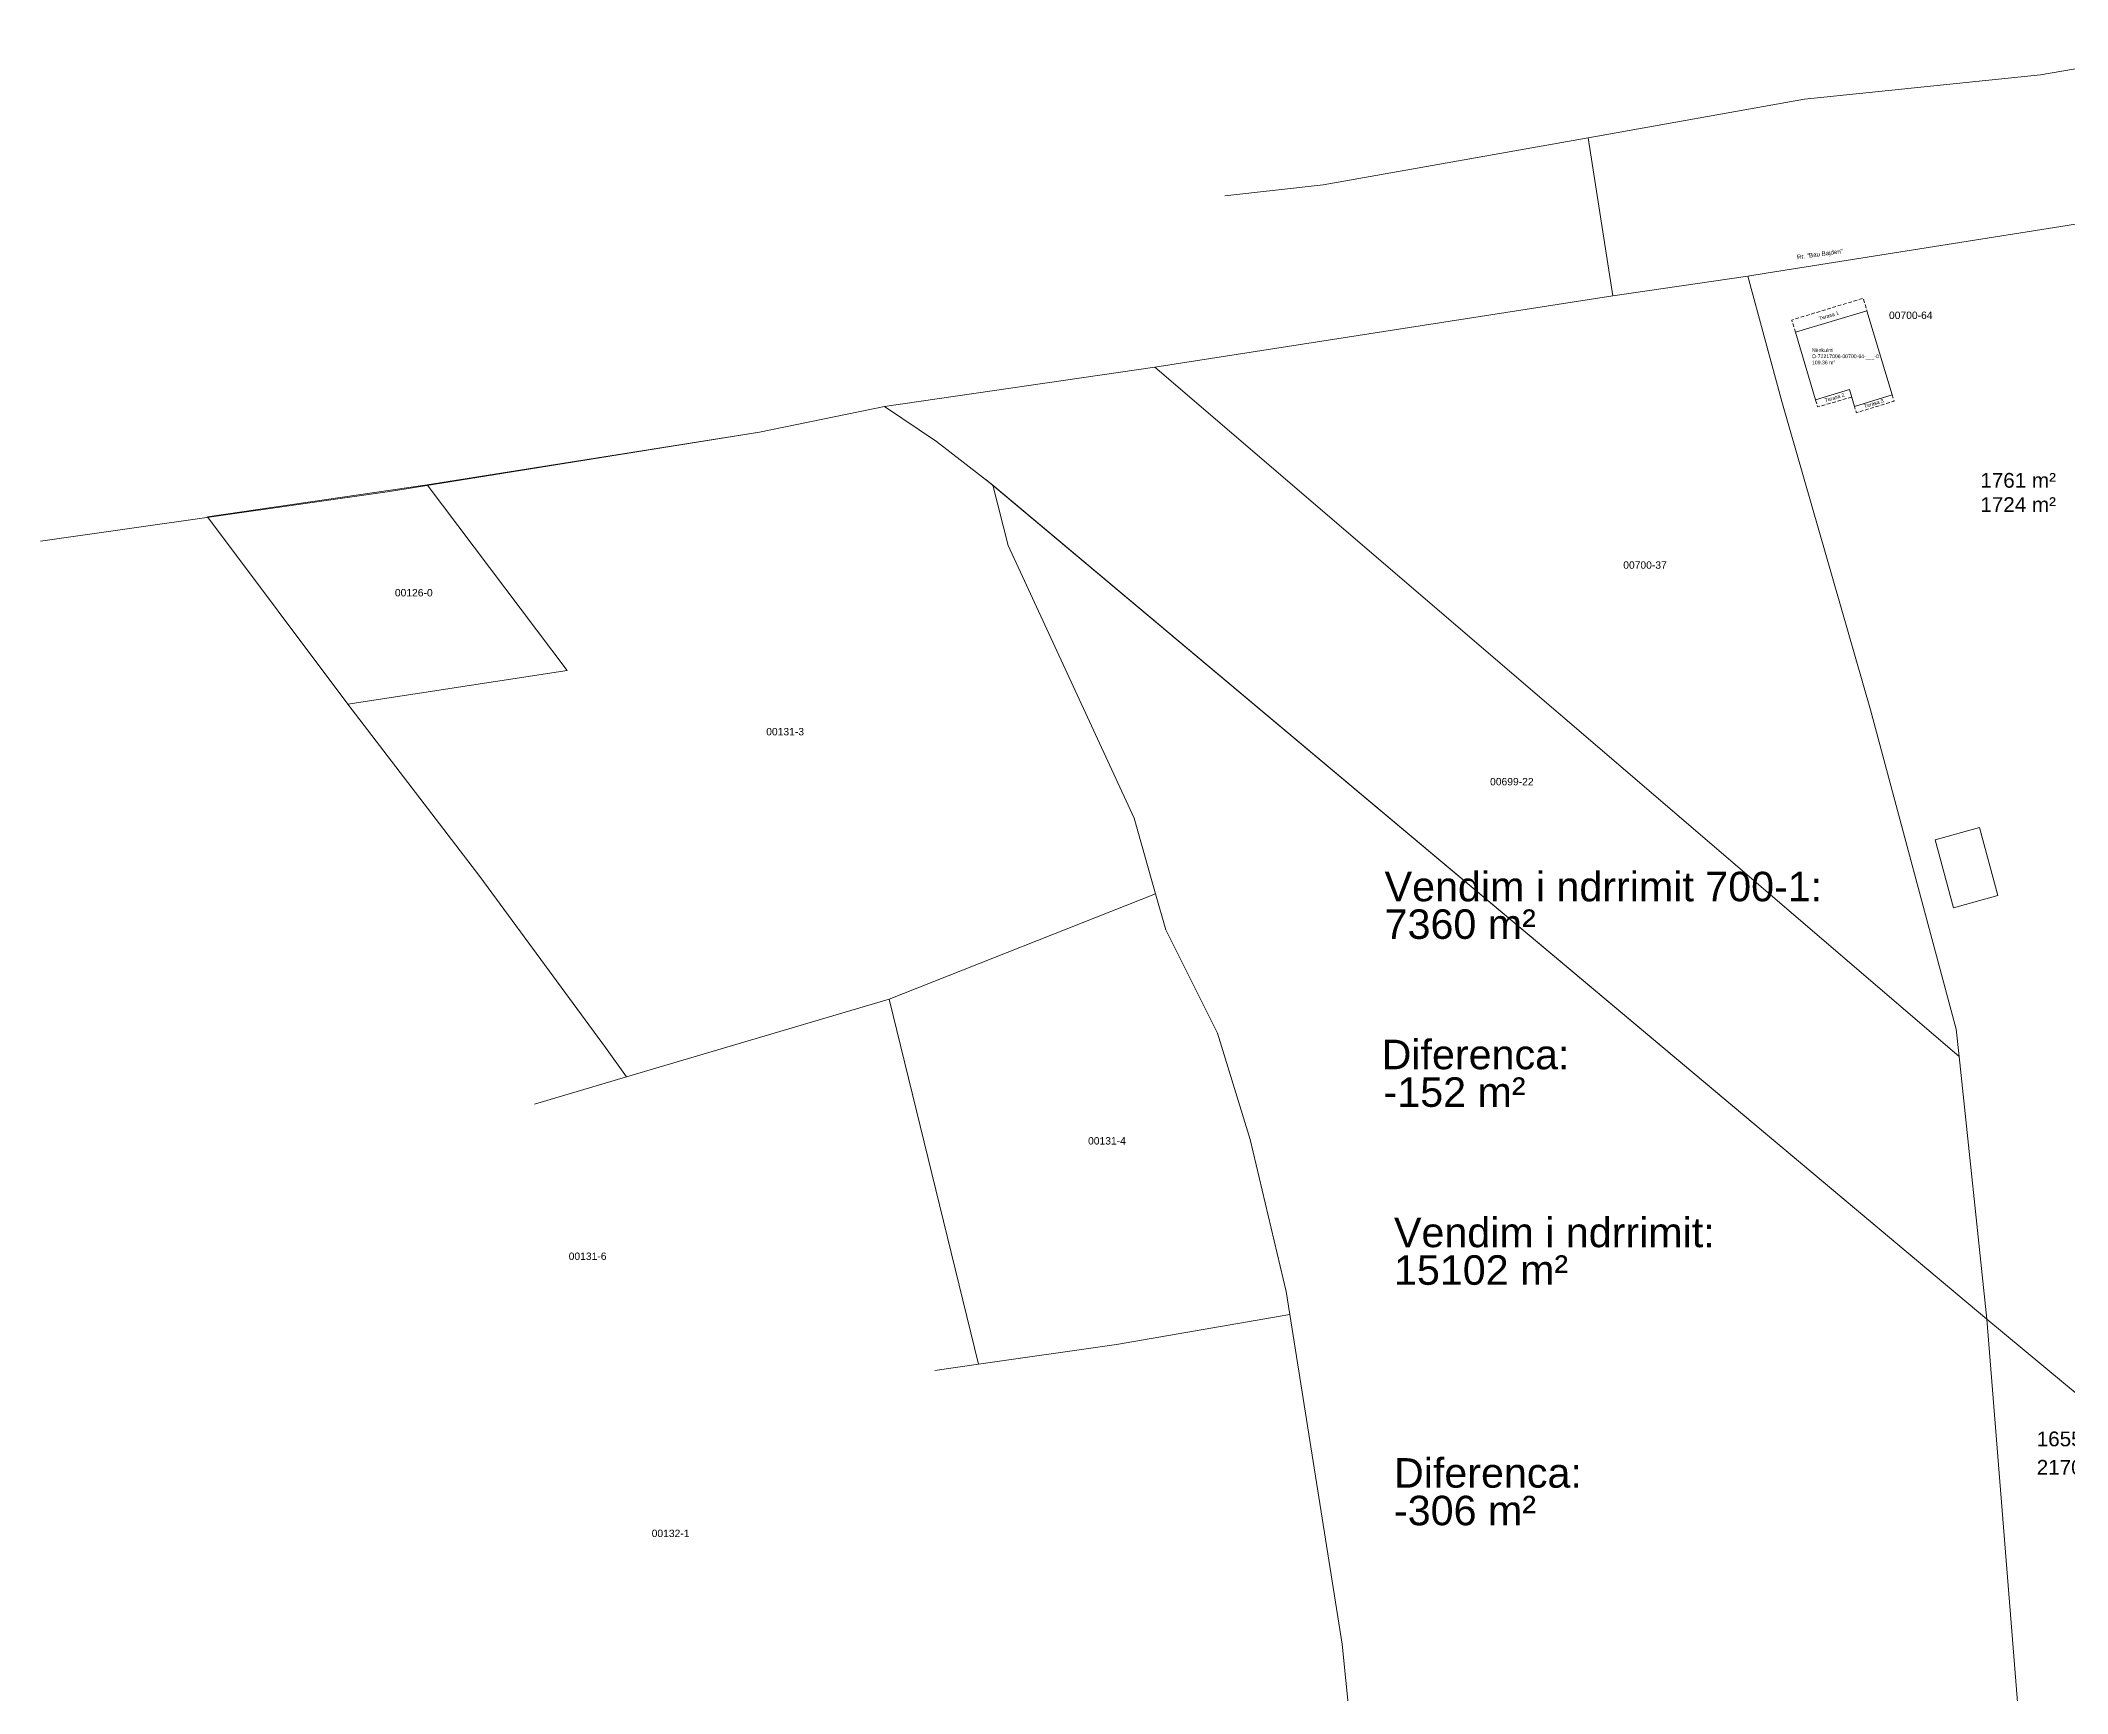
# Model space of a CAD drawing. Header units: metres. Extents: x 7516441 to 7517435, y 4691974 to 4693345.
# Drawn here: x 7516440.8 to 7516715.5, y 4692236.5 to 4692460.5 of the extents above; entities that cross this region are included whole.
import ezdxf

# ---------------------------------------------------------------- set-up
doc = ezdxf.new("R2010")
doc.units = ezdxf.units.M
doc.linetypes.add('DASHED', pattern=[0.75, 0.5, -0.25])
doc.layers.get('0').update_dxf_attribs({"lineweight": 0})
for name, color, linetype, lineweight in [('kati 2 terasa pikat', 40, 'Continuous', 0), ('kati 2-nenkulm', 42, 'Continuous', 0), ('Nr Parceles Baze', 7, 'Continuous', 0), ('Nr-Kojshi', 251, 'Continuous', 0), ('objket', 30, 'Continuous', 0), ('Parc-Kojshi', 251, 'Continuous', 0), ('Parcela Baze', 7, 'Continuous', 0), ('propozim', 6, 'Continuous', 0)]:
    doc.layers.add(name, color=color, linetype=linetype, lineweight=lineweight)
doc.styles.get("Standard").update_dxf_attribs({"font": 'arial.ttf'})

msp = doc.modelspace()

# ---------------------------------------------------------------- linework, layer by layer
at = {"layer": 'kati 2 terasa pikat', "linetype": 'DASHED', "elevation": 632.392, "flags": 128}
for points in [[(7516678.654, 4692420.939), (7516678.159, 4692422.602), (7516687.841, 4692425.556), (7516688.349, 4692423.862)], [(7516686.275, 4692412.158), (7516681.661, 4692410.834), (7516681.378, 4692411.784)], [(7516691.765, 4692412.473), (7516692.021, 4692411.621), (7516686.911, 4692410.036), (7516686.651, 4692410.902)]]:
    msp.add_lwpolyline(points, dxfattribs=at)
at = {"layer": 'kati 2-nenkulm', "color": 0, "elevation": 632.392, "flags": 128}
msp.add_lwpolyline([(7516691.765, 4692412.473), (7516686.651, 4692410.902), (7516685.967, 4692413.185), (7516681.378, 4692411.784), (7516678.654, 4692420.939), (7516688.349, 4692423.862)], close=True, dxfattribs=at)
msp.add_lwpolyline([(7516685.967, 4692413.185), (7516686.651, 4692410.902)], dxfattribs=at)
at = {"layer": 'objket', "flags": 128}
for points, elevation in [([(7516703.588, 4692353.822), (7516697.578, 4692352.162)], 628.481), ([(7516700.1, 4692342.951), (7516697.578, 4692352.162)], 625.5), ([(7516706.11, 4692344.611), (7516703.588, 4692353.822)], 628.481), ([(7516706.11, 4692344.611), (7516700.1, 4692342.951)], 628.481)]:
    msp.add_lwpolyline(points, dxfattribs=dict(at, elevation=elevation))
at = {"layer": 'Parc-Kojshi'}
for points in [[(7516711.883, 4692455.844), (7516739.003, 4692460.472)], [(7516679.868, 4692452.538), (7516711.883, 4692455.844)], [(7516650.56, 4692447.31), (7516679.868, 4692452.538)], [(7516614.648, 4692440.899), (7516650.56, 4692447.31)], [(7516650.56, 4692447.31), (7516653.89, 4692425.86)], [(7516601.304, 4692439.451), (7516614.648, 4692440.899)], [(7516653.89, 4692425.86), (7516672.2, 4692428.54)], [(7516591.82, 4692416.235), (7516653.89, 4692425.86)], [(7516555.177, 4692410.894), (7516591.82, 4692416.235)], [(7516591.82, 4692416.235), (7516700.84, 4692322.801)], [(7516538.241, 4692407.387), (7516555.177, 4692410.894)], [(7516555.177, 4692410.894), (7516538.241, 4692407.387)], [(7516562.238, 4692406.123), (7516555.177, 4692410.894)], [(7516488.09, 4692399.375), (7516538.241, 4692407.387)], [(7516538.241, 4692407.387), (7516493.21, 4692400.277)], [(7516569.878, 4692400.211), (7516562.238, 4692406.123)], [(7516568.918, 4692400.97), (7516704.59, 4692287.19)], [(7516440.781, 4692392.657), (7516488.09, 4692399.375)], [(7516493.21, 4692400.277), (7516463.4, 4692395.919)], [(7516512.149, 4692375.107), (7516493.21, 4692400.277)], [(7516571.919, 4692392.047), (7516569.878, 4692400.211)], [(7516704.59, 4692287.19), (7516569.878, 4692400.211)], [(7516463.4, 4692395.919), (7516482.429, 4692370.559)], [(7516589.022, 4692355.116), (7516571.919, 4692392.047)], [(7516482.429, 4692370.559), (7516512.149, 4692375.107)], [(7516482.429, 4692370.559), (7516500.32, 4692347.18)], [(7516591.925, 4692344.823), (7516589.022, 4692355.116)], [(7516500.32, 4692347.18), (7516517.38, 4692324)], [(7516555.803, 4692330.562), (7516591.925, 4692344.823)], [(7516593.298, 4692339.956), (7516591.925, 4692344.823)], [(7516600.295, 4692325.961), (7516593.298, 4692339.956)], [(7516520.19, 4692320.03), (7516555.803, 4692330.562)], [(7516555.803, 4692330.562), (7516567.935, 4692281.102)], [(7516517.38, 4692324), (7516520.19, 4692320.03)], [(7516604.766, 4692311.577), (7516600.295, 4692325.961)], [(7516700.45, 4692326.5), (7516700.84, 4692322.801)], [(7516700.84, 4692322.801), (7516704.59, 4692287.19)], [(7516520.19, 4692320.03), (7516507.739, 4692316.351)], [(7516609.624, 4692290.974), (7516604.766, 4692311.577)], [(7516610.11, 4692287.85), (7516609.624, 4692290.974)], [(7516586.62, 4692283.78), (7516610.11, 4692287.85)], [(7516610.11, 4692287.85), (7516617.203, 4692243.158)], [(7516567.935, 4692281.102), (7516586.62, 4692283.78)], [(7516567.935, 4692281.102), (7516561.99, 4692280.25)], [(7516617.203, 4692243.158), (7516619.147, 4692223.916)]]:
    msp.add_lwpolyline(points, dxfattribs=at)
at = {"layer": 'Parcela Baze', "flags": 128}
for points in [[(7516718.331, 4692435.856), (7516674.68, 4692428.97), (7516672.2, 4692428.54), (7516676.8, 4692411.54), (7516688.82, 4692369.8), (7516700.45, 4692326.5), (7516700.84, 4692322.801), (7516704.59, 4692287.19), (7516735.21, 4692261.76), (7516728.88, 4692300.6), (7516744.84, 4692311.44), (7516742.12, 4692328.76), (7516742.58, 4692340.74), (7516732.02, 4692382.21)], [(7516751.06, 4692248.59), (7516735.21, 4692261.76), (7516704.59, 4692287.19), (7516717.14, 4692130.48), (7516739.53, 4692135.32), (7516760.35, 4692138.04)]]:
    msp.add_lwpolyline(points, close=True, dxfattribs=at)

# ---------------------------------------------------------------- texts
at = {"color": 0, "insert": (7516680.894, 4692418.768), "char_height": 0.5, "attachment_point": 1}
msp.add_mtext_dynamic_manual_height_columns('Nënkulmi^JO-72217006-00700-64-___-0^J109.36 m²', width=12.13785, gutter_width=5, heights=[0], dxfattribs=at)
at = {"layer": 'kati 2 terasa pikat', "color": 0, "char_height": 0.5, "attachment_point": 1, "rotation": 17.11639}
for s, insert in [('Terasa 1', (7516681.795, 4692423.026, 633.959)), ('Terasa 2', (7516682.571, 4692411.922, 633.959)), ('Terasa 3', (7516687.886, 4692411.124, 633.959))]:
    msp.add_mtext_dynamic_manual_height_columns(s, width=4.4752, gutter_width=5, heights=[0], dxfattribs=dict(at, insert=insert))
at = {"layer": 'Nr Parceles Baze'}
msp.add_text('Rr. "Bau Bajden"', height=0.6, rotation=7.5892, dxfattribs=at).set_placement((7516678.9, 4692430.837))
for s, height, p in [('00700-64', 1, (7516691.335, 4692422.744)), ('1761 m²', 2, (7516703.717, 4692399.879)), ('1655 m²', 2, (7516711.361, 4692269.984))]:
    msp.add_text(s, height=height, dxfattribs=at).set_placement(p)
at = {"layer": 'Nr Parceles Baze', "color": 1}
for s, height, p in [('1724 m²', 2, (7516703.717, 4692396.591)), ('Vendim i ndrrimit 700-1:', 4, (7516622.969, 4692343.834)), ('7360 m²', 4, (7516622.969, 4692338.741)), ('Vendim i ndrrimit:', 4, (7516624.239, 4692296.962)), ('15102 m²', 4, (7516624.239, 4692291.869))]:
    msp.add_text(s, height=height, dxfattribs=at).set_placement(p)
at = {"layer": 'Nr Parceles Baze', "color": 3}
for s, p in [('Diferenca:', (7516622.562, 4692321.075)), ('-152 m²', (7516622.829, 4692315.982)), ('Diferenca:', (7516624.239, 4692264.376)), ('-306 m²', (7516624.239, 4692259.283))]:
    msp.add_text(s, height=4, dxfattribs=at).set_placement(p)
at = {"layer": 'Nr-Kojshi'}
for s, p in [('00700-37', (7516655.313, 4692388.898)), ('00126-0', (7516488.81, 4692385.148)), ('00131-3', (7516539.144, 4692366.324)), ('00699-22', (7516637.262, 4692359.547)), ('00131-4', (7516582.768, 4692310.875)), ('00131-6', (7516512.371, 4692295.237)), ('00132-1', (7516523.621, 4692257.683))]:
    msp.add_text(s, height=1, dxfattribs=at).set_placement(p)
at = {"layer": 'propozim'}
msp.add_text('2170 m²', height=2, dxfattribs=at).set_placement((7516711.361, 4692266.134))

doc.saveas('drawing.dxf')
